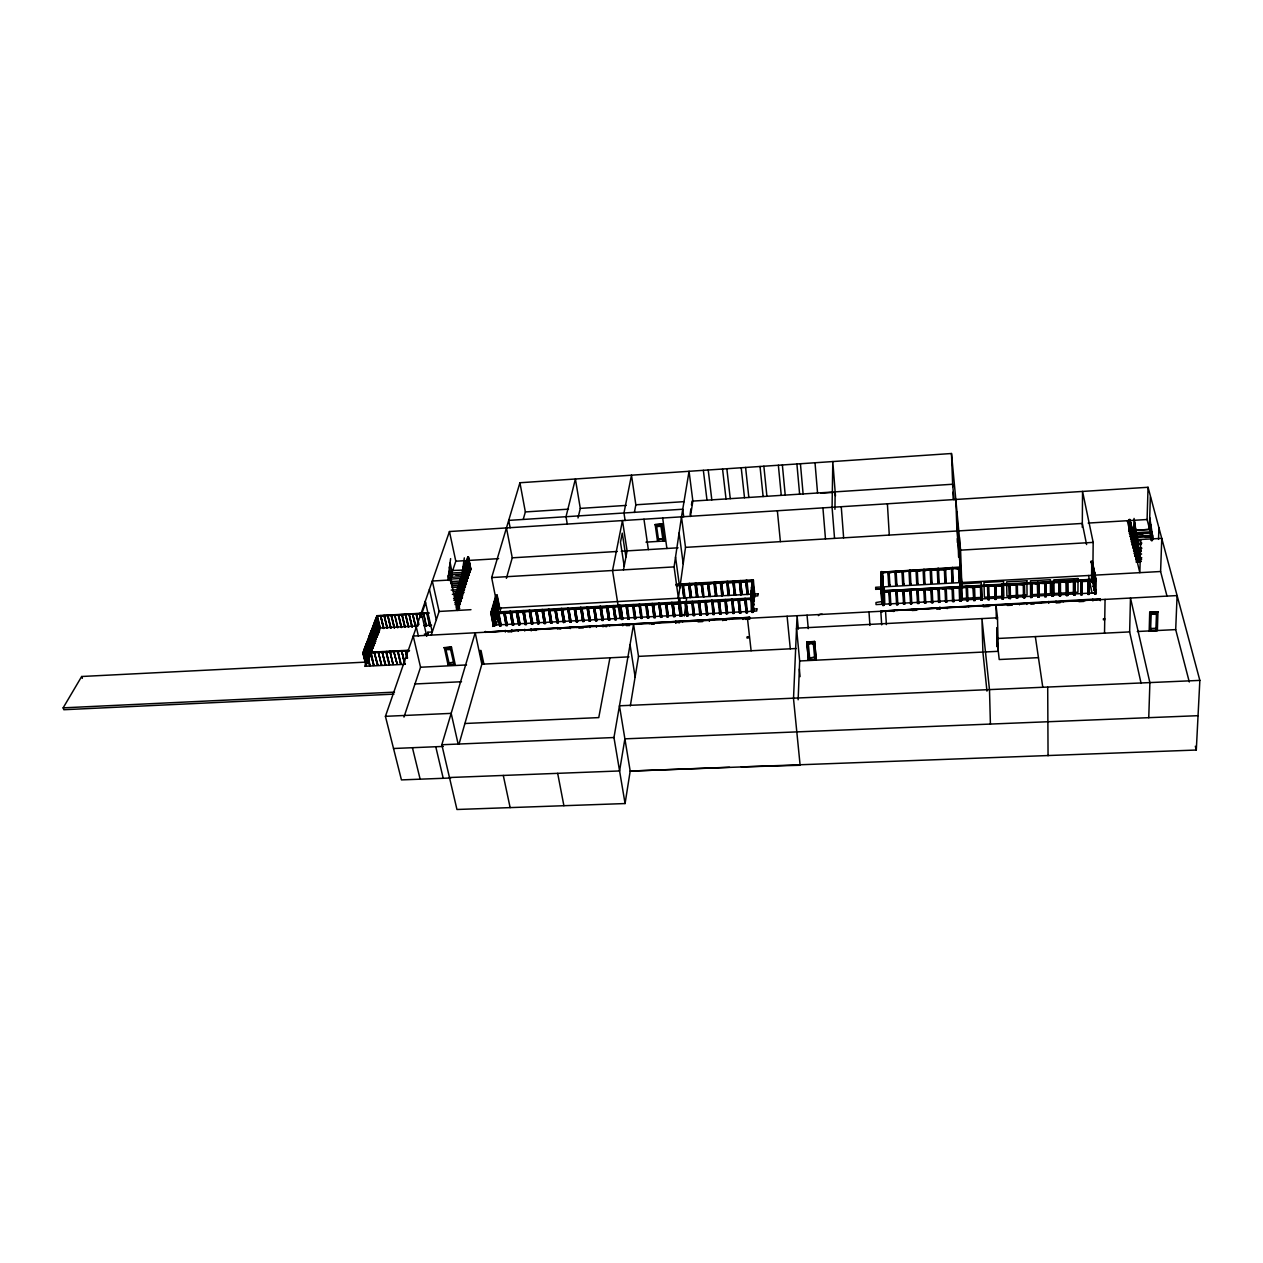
<?xml version="1.0" encoding="UTF-8"?>
<svg xmlns="http://www.w3.org/2000/svg" width="1263" height="1263" viewBox="0 0 1263 1263"><rect width="100%" height="100%" fill="white"/><g stroke="black" fill="none" stroke-linecap="round" stroke-linejoin="round"><path stroke-width="1.5" d="M1063.32 601.788L1063.446 601.425M1066.446 595.599L1066.351 580.712L1066.446 595.599L1067.74 595.52L1067.645 581.69L1072.492 581.422M1066.872 581.738L1060.431 582.085L1066.998 582.417L1066.872 580.68L1067.046 595.252M1067.74 595.52L1067.645 581.69M1074.939 595.141L1074.876 581.296L1074.939 595.141L1073.518 594.526L1073.566 582.085M1073.645 595.205L1073.582 580.317M1074.245 594.873L1074.103 580.285M1078.018 600.999L1078.16 600.635M1082.249 581.58L1088.722 581.233L1088.595 579.48L1088.595 580.538L1082.107 580.901L1082.154 594.747L1080.86 594.826L1080.812 581.69M1080.86 594.826L1080.828 579.906M1081.444 594.478L1081.349 579.875M1082.28 527.35L1082.549 491.418L1093.174 542.395L1092.795 578.533M1082.154 594.747L1082.107 580.901M1085.391 600.62L1085.533 600.241M1088.075 594.431L1088.075 579.512L1088.075 594.431L1089.369 594.368L1089.369 580.506L1095.937 580.096L1095.858 579.086L881.779 590.847L1096 579.764L1095.905 593.973L1094.468 593.357L1095.905 593.973M1088.659 594.099L1088.738 580.159M1094.784 579.78L1096.079 579.717L1092.274 561.088L1090.979 562.209L1092.258 562.146L1092.937 565.429L1091.658 565.508M1092.258 562.146L1092.274 561.088M1093.663 582.859L1092.242 582.259L1092.432 565.271M1092.384 582.922L1092.542 568.745L1093.837 568.682M1092.905 600.92L1092.779 599.151M1093.127 586.616L1094.405 586.537L1093.127 586.616L1093.174 568.903M1093.774 574.002L1093.758 568.334L1092.463 568.397M1093.869 590.31L1093.963 575.723L1095.258 575.66L1095.163 590.247L1093.726 589.632L1095.163 590.247M1094.516 577.665L1094.5 571.981L1093.205 572.06M1094.611 594.036L1094.674 576.244M1095.258 593.657L1095.431 579.938L1091.706 561.64M834.938 509.305L835.159 491.86L952.634 484.25L954.07 499.832M1100.184 598.757L1100.31 600.541L1100.184 598.757L882.3 611.024M1104.525 633.158L1105.062 599.388M1134.442 532.781L1134.032 535.717M1127.275 520.719L1129.754 531.013L1128.901 531.06L1129.059 519.567L1129.911 519.519L1137.584 550.842M1129.28 530.823L1129.532 520.119L1137.126 551.236M1129.564 533.839L1129.722 522.329L1130.653 522.487L1130.432 533.791L1129.564 533.839L1129.911 519.519M1129.943 533.602L1130.211 522.882M1131.111 536.57L1130.243 536.633L1130.401 525.108L1131.269 525.045L1130.922 539.427L1131.79 539.38M1130.622 536.38L1130.89 525.661M1131.301 539.19L1131.395 535.607M1131.238 531.391L1131.364 526.197L1130.496 526.261M1132.469 542.206L1131.49 541.811L1131.774 530.697L1132.643 530.634L1132.28 545.079L1133.148 545.032M1131.601 542.253L1131.948 527.839L1131.08 527.887M1141.105 683.394L1129.643 631.91L1130.48 598.046L1149.898 682.652L1148.746 717.731M816.214 659.823L814.588 641.43L806.773 642.062L808.446 660.202L816.214 659.823L814.588 641.43M1131.98 542.001L1132.248 531.234M1132.753 541.243L1132.943 534.06M1133.227 537.485L1134.111 537.438L1133.842 547.874L1132.974 547.921L1133.321 533.444M1133.243 541.559L1133.385 533.665L1132.453 533.507L1132.28 545.079M1131.616 530.46L1149.662 529.386L1133.527 530.507L1134.048 534.502M1133.353 547.684L1133.621 536.886M1133.779 530.097L1134.063 518.43L1140.694 561.372M1134.537 550.731L1133.653 550.779L1134.016 536.27L1133.148 536.333M1134.269 535.544L1134.711 521.966M1134.048 550.542L1134.316 539.727M1134.569 539.254L1134.853 536.096L1150.877 535.401L1150.814 537.091L1145.415 537.407M1135.232 553.604L1134.348 553.652L1135.2 525.519M1134.742 553.415L1135.027 542.585M1135.926 556.494L1134.948 556.099L1135.232 544.89L1141.136 544.385M1135.058 556.541L1135.421 541.969L1134.537 542.016M1135.405 540.722L1135.863 529.008M1135.437 556.288L1135.721 545.458M1135.69 545.158L1135.832 543.437M1135.99 548L1136.874 547.953C1138.074 566.108 1134.805 561.482 1135.942 547.779L1136.826 547.716M1135.958 544.29L1136.305 532.576L1150.293 531.865L1150.246 533.539M1135.753 559.446L1136.116 544.842M1136.132 559.193L1136.432 548.331M1136.589 545.127L1136.921 536.144M814.824 659.649L813.183 641.746M1137.426 551.11L1137.253 562.067L1136.368 562.114L1136.558 550.431L1141.184 550.163M1136.747 561.877L1137.047 551L1140.947 550.905M1137.095 550.51L1137.268 539.633L1161.771 538.385L1160.602 571.508L1166.933 595.868M1137.568 556.983L1137.789 543.39M1137.884 560.772L1137.931 559.099L1141.563 558.893M1138.121 560.598L1138.531 546.99M1138.737 562.303L1139.147 550.557M1139.4 562.098L1139.715 554.236M1140.773 539.617L1139.842 572.66L1133.732 547.432L1132.974 547.921M813.404 643.783L808.73 643.751M809.836 659.902L808.162 641.999M1152.172 539.033L1147.088 519.519L1148.051 487.281L449.454 531.534L385.42 716.326L401.445 779.903L450.733 777.992M1149.346 529.418L1150.34 496.991M1149.914 532.954L1150.025 521.066M1150.482 536.491L1150.988 524.571M808.446 660.202L806.773 641.825M1151.051 540.059L1151.193 528.076M1151.398 540.643L1151.446 538.969M1151.73 540.627L1152.156 531.691M1157.966 611.766L1157.366 630.758L1149.172 631.168L1149.709 612.192L1158.013 611.987L1149.709 612.192M1152.409 540.627L1152.614 535.228M1158.518 539.38L1158.913 527.745M798.137 699.781L799.668 660.975L796.527 628.2L997.502 617.781L998.275 651.313L984.824 651.976M1189.304 681.988L1175.695 629.606L1177.1 595.568L413.222 636.063L420.547 667.243L403.971 717.1M459.069 743.923L481.866 664.18L475.204 632.779L441.813 744.744L456.953 809.488L625.074 803.552L630.19 771.077L1196.298 750.033L1199.85 680.394L1148.051 487.281M752.274 581.027L752.022 584.264L753.222 584.201L753.364 579.954L752.164 580.017L750.648 598.757L752.164 612.46L753.443 611.718L751.264 591.052L752.48 590.973M752.511 608.008L753.727 607.945M753.964 604.866L752.764 604.945L753.964 604.866L751.864 583.664L753.08 583.601L754.548 597.446L753.348 597.51M753.064 601.22L754.311 600.493L752.606 584.059M754.548 597.446L753.395 596.862M754.737 594.084L753.537 594.147L754.737 594.084L753.301 579.859L676.273 584.216L676.305 585.874L682.304 584.895L683.899 598.015L682.209 585.543M752.164 612.46L753.443 611.718M750.806 599.104L750.964 594.762L752.18 594.699L753.679 608.624M749.717 617.37L485.213 632.084L749.717 617.37L749.827 618.412M751.406 598.899L752.89 580.491M753.301 579.859L751.864 598.694L753.38 612.381M747.459 612.681L746.244 612.744L747.459 612.681L746.086 599.341L752.148 599.009L490.676 613.013M746.086 599.341L752.101 599.672M745.817 581.296L747.175 594.51L745.817 581.296L739.786 582.275L745.754 581.943M746.117 580.254L746.18 581.927L752.164 581.58L752.748 586.963M742.944 617.733L743.007 619.454M745.423 600.051L739.344 600.383L745.423 600.051L745.359 598.362L746.875 612.413M746.907 580.222L748.375 594.447L747.222 593.847M740.813 613.044L739.597 613.108L740.813 613.044L739.408 599.704M739.423 581.659L740.813 594.857L739.423 581.659L733.408 582.638L739.376 582.306M742.06 594.147L740.513 580.585L742.06 594.147L740.86 594.21M739.676 581.264L739.786 582.275M731.419 599.12L732.966 613.455L734.182 613.392L732.682 600.746L738.808 599.736L735.776 599.909M733.045 582.022L734.45 595.205L733.045 582.022L728.577 582.275M732.966 613.455L734.245 612.713L732.682 600.746M451.475 577.049L449.312 567.103M732.145 600.099L726.036 601.109L727.551 613.755L726.336 613.818L724.694 600.162M732.035 599.088L733.598 613.123M734.071 581.596L735.65 595.141L734.513 594.557M729.383 619.138L729.572 619.486M726.336 613.818L727.614 613.076L726.099 600.43L729.13 600.272M727.993 583.238L729.304 595.489L727.756 581.296M723.431 619.801L726.43 620.338M726.983 613.486L725.372 599.451L725.436 601.141L719.389 601.472L720.936 614.102L719.721 614.165L718.047 600.525M726.983 581.343L727.03 583.001L732.982 582.669M720.936 614.102L719.468 600.809L725.499 600.478M723.02 595.189L721.394 581.659L723.02 595.189L721.773 595.915L720.32 582.732L714.305 583.727L720.32 582.732M719.721 614.165L720.999 613.423M720.368 613.834L718.726 599.814L718.789 601.504L712.758 601.835L714.321 614.45L713.121 614.528L711.495 600.209M729.367 594.841L728.104 595.568L726.683 582.385L720.668 583.364L723.699 582.543M714.321 614.45L712.821 601.172L718.852 600.841M716.689 595.552L715.032 582.022L716.689 595.552L715.426 596.262L713.958 583.096L707.943 584.09L713.958 583.096M713.121 614.528L714.4 613.786M712.095 600.178L713.753 614.197M712.221 601.204L706.128 602.198L707.722 614.813L706.522 614.876L704.786 601.251M707.722 614.813L706.128 602.198M706.522 614.876L707.801 614.134M709.19 595.962L707.612 583.459L709.19 595.962L710.295 596.546L708.606 583.032M702.481 620.575L702.623 621.585L698.029 621.838M705.464 600.541L707.169 614.544M707.817 583.08L707.943 584.09M701.139 615.16L699.591 601.898L705.607 601.567L699.497 602.562L701.139 615.16L699.939 615.223L698.171 601.614M699.939 615.223L701.218 614.497M702.875 596.31L701.281 583.822L702.875 596.31L703.98 596.894L702.339 582.748M700.57 614.892L698.849 600.904L698.897 602.593L692.898 602.925L694.555 615.523L693.355 615.586L691.556 601.977M701.565 582.796L701.612 584.437L707.533 584.106M694.555 615.523L692.977 602.262L698.992 601.93M697.76 596.594L695.992 583.096L697.76 596.594L696.481 597.304L694.934 584.169L688.951 585.164L694.934 584.169M695.787 620.922L695.992 621.254M693.355 615.586L694.634 614.844M693.987 615.255L692.25 601.267L692.298 602.956L686.283 603.288L687.988 615.87L686.772 615.934L685.035 601.677M701.186 584.469L695.266 584.801L699.797 583.901M691.461 596.941L689.677 583.459L691.461 596.941L690.182 597.667L688.619 584.532L684.688 584.753M686.772 615.934L685.304 603.619M687.988 615.87L686.283 603.288M682.778 602.814L679.699 603.651L685.777 602.656M684.278 616.028L686.583 598.725M682.399 621.633L682.636 621.964M685.635 601.63L685.683 603.319M680.22 616.281L678.452 602.041L680.22 616.281L681.42 616.218L680.315 615.618M457.916 605.514L459.085 596.61M459.164 595.268L464.31 557.867M682.573 583.869L682.62 585.511L688.524 585.179M683.346 583.822L685.083 597.936L683.978 597.352M678.373 598.204L685.509 547.368L681.483 516.835L689.061 471.288L692.866 501.095L690.419 516.52M690.103 514.625L690.924 508.847M691.461 504.995L691.998 501.143L833.217 491.986M679.052 601.993L679.099 603.682L673.116 604.014L674.852 616.565L673.653 616.628L671.869 602.388L673.653 616.628M676.542 622.296L679.494 622.817M679.099 603.682L673.116 604.014M674.852 616.565L673.211 603.335M447.876 580.001L450.607 558.609M672.374 603.035L674.3 616.297M667.117 616.991L668.411 616.249L666.627 603.698L672.611 603.367L666.532 604.361L668.316 616.928L667.117 616.991L665.285 602.751M680.852 615.949L674.079 566.898L681.483 516.835M665.885 602.719L667.764 616.66M666.043 603.73L659.965 604.724L661.765 617.275L660.581 617.339L658.718 603.114L660.581 617.339M661.765 617.275L659.965 604.724M655.75 623.054L656.002 623.385M653.413 605.088L659.475 604.093L653.508 604.424L655.244 617.623L654.045 617.686L652.166 603.477L654.045 617.686M655.244 617.623L653.508 604.424M664.291 540.832L661.97 524.05L655.118 524.666L661.97 524.05M649.103 623.401L649.356 623.733M652.655 604.109L654.692 617.354M663.091 540.896L660.707 524.319M648.708 617.97L646.956 604.788L652.908 604.456L646.861 605.451L648.708 617.97L647.524 618.033L645.504 604.503M660.675 526.008L659.523 525.582M658.733 541.164L656.334 524.603M647.524 618.033L648.819 617.307M648.172 617.702L646.214 603.809L646.261 605.482L640.42 605.135L642.204 618.317L641.004 618.381L639.078 604.203M630.316 705.954L638.51 656.381L633.568 624.38L613.96 737.529L625.074 803.552M657.518 541.243L655.15 524.477M642.204 618.317L641.004 618.381M661.023 526.308L656.665 526.513M639.678 604.172L639.71 605.845L633.773 606.161L635.699 618.665L634.5 618.728L632.431 605.214M635.699 618.665L633.9 605.498L636.868 605.34M635.842 624.096L636.11 624.427M634.5 618.728L635.81 618.002M629.384 625.469L629.353 623.764L629.384 625.469L626.369 625.627M633.3 605.53L627.253 606.524L633.3 605.53L633.142 604.519L635.147 618.396M629.195 619.012L628.011 619.075L629.195 619.012L627.364 605.861M620.733 606.871L626.78 605.893L620.859 606.208L622.706 619.359L621.522 619.423L619.501 605.277M622.706 619.359L620.859 606.208M622.738 624.111L622.785 625.817M621.522 619.423L622.833 618.696M620.259 606.24L614.228 607.235L616.218 619.707L615.034 619.77L612.997 605.624L615.034 619.77M616.218 619.707L614.228 607.235M609.95 657.802L598.757 717.605L464.91 723.494M620.101 605.245L622.17 619.091M623.48 569.929L627.095 550.889L622.47 520.561L612.539 570.497L620.196 618.681M634.389 512.462L635.842 504.79L631.484 475.188L623.969 512.999L625.122 520.545M607.724 607.598L613.755 606.603L607.85 606.935L609.745 620.054L608.561 620.117L606.508 605.987L608.561 620.117M609.745 620.054L607.85 606.935M609.429 625.501L609.729 625.832M609.224 619.786L607.093 605.956L607.124 607.629L601.235 607.945L603.288 620.401L602.104 620.465L600.02 606.351L602.104 620.465M603.73 626.148L606.587 626.669M603.288 620.401L601.362 607.282L607.266 606.966M602.751 620.133L600.604 606.319L600.635 607.977L594.747 608.308L596.831 620.749L595.647 620.812L593.531 606.698M596.831 620.749L594.747 608.308M596.404 625.517L596.436 627.206M595.647 620.812L593.847 608.624M589.205 621.159L587.058 607.061L589.205 621.159L590.374 621.096L588.274 608.655L594.289 607.677L596.31 620.48M590.374 621.096L588.274 608.655M594.131 606.666L594.163 608.34M581.801 609.019L587.816 608.024L581.943 608.356L583.948 621.443L582.764 621.507L580.585 607.408L582.764 621.507M583.948 621.443L581.943 608.356M583.159 626.89L583.474 627.222M583.411 621.175L581.185 607.377L581.217 609.05L575.344 609.366L577.507 621.791L576.338 621.854L574.144 607.771M576.338 621.854L574.476 609.682M577.507 621.791L575.486 608.703L581.359 608.387M576.607 627.237L576.923 627.569M574.902 608.734L568.887 609.713L571.081 622.122L569.913 622.185L567.687 608.119M569.913 622.185L568.034 610.045M571.081 622.122L568.887 609.713M570.213 626.906L570.245 628.595M574.728 607.74L576.986 621.522M563.503 622.533L561.246 608.482L563.503 622.533L564.829 621.806L562.603 609.413L568.461 609.082L562.445 610.076L564.672 622.47M563.535 627.932L563.866 628.264M568.287 608.087L570.56 621.87M564.151 622.201L561.846 608.45L561.861 610.108L556.02 610.424L558.262 622.817L557.094 622.88L554.82 608.829L557.094 622.88M557.93 628.579L560.74 629.1M558.262 622.817L556.178 609.761L562.019 609.445M551.868 623.164L549.752 610.108L551.868 623.164L550.7 623.227L548.395 609.176M557.757 622.548L555.404 608.798L555.436 610.455L549.594 610.771M578.012 517.956L580.301 508.389L575.391 478.993L566.013 516.709L567.292 524.208M550.7 623.227L548.742 611.087M545.474 623.496L543.327 610.471L545.474 623.496L544.306 623.559L541.985 609.54L544.306 623.559M548.979 609.145L551.347 622.896M549.168 610.155L543.169 611.134M537.501 629.321L537.864 629.637M537.927 623.906L535.575 609.887L537.927 623.906L539.254 623.18L536.933 610.818L542.758 610.503L542.569 609.508L544.969 623.243M542.758 610.503L536.759 611.481L539.096 623.843M529.165 610.234L531.549 624.254L532.891 623.527L530.523 611.166L536.349 610.85L536.159 609.855L538.591 623.575M536.349 610.85L530.365 611.829L532.718 624.19M531.944 629.953L536.207 630.395M531.549 624.254L529.529 612.145M526.355 624.522L524.145 611.529L526.355 624.522L525.187 624.585L523.15 612.492M524.713 629.321L524.729 631.011M523.971 612.176L529.955 611.197M518.825 624.932L516.22 611.608L518.825 624.932L520.167 624.206L517.751 611.876L521.619 611.655M522.787 610.597L525.187 624.585M523.371 610.566L523.387 612.208L517.577 612.539L519.993 624.869M511.799 631.689L511.783 630.016L511.799 631.689L507.868 631.895M512.478 625.264L510.031 611.292L512.478 625.264L513.82 624.538L511.389 612.223L517.183 611.908L516.977 610.913L519.488 624.601M517.183 611.908L511.199 612.887L513.646 625.201M513.141 624.948L510.615 611.26L510.631 612.918L504.837 613.234L507.3 625.548L506.131 625.611L503.653 611.639M507.3 625.548L505.011 612.571L510.805 612.255M506.131 625.611L504.032 613.55M504.237 611.608L504.253 613.265L498.475 613.581L500.969 625.88L499.801 625.943L495.064 602.009L493.912 602.072L495.064 607.74M500.969 625.88L498.475 613.581M499.801 625.943L494.97 600.225L496.106 600.162L498.585 612.381L497.433 612.444L494.954 598.599L496.091 598.536M496.201 624.996L501.001 608.024M495.475 599.388L498.08 612.95L492.317 613.265L494.828 625.564L493.486 626.29L490.944 612.334L752.038 597.983M495.68 622.28L494.338 623.006L495.68 622.28L492.965 609.019L491.812 609.082M496.706 618.744L495.38 619.47L496.706 618.744L494.022 605.498L492.87 605.561M497.748 615.223L496.596 615.286M493.486 626.29L490.754 612.997L495.98 595.141L497.133 595.078L499.785 608.261L498.648 608.324M492.254 631.721L492.649 632.037M497.875 611.955L500.464 625.627M498.08 612.95L490.865 614.007L491.828 610.724L492.98 610.661L495.491 622.943M498.585 612.381L491.654 577.57L519.93 482.75L951.481 453.512L960.59 550.147L962.295 598.425L981.635 597.383L981.225 582.717L961.775 583.79M492.649 626.448L495.696 615.744M496.785 611.971L497.859 608.198L752.495 594.099M506.384 578.343L512.257 557.82L506.463 527.918M523.277 519.219L525.361 511.941L519.93 482.75M494.133 606.887L492.775 605.956L494.133 606.887L495.08 603.651L493.928 603.714L496.406 615.949M495.175 603.382L493.833 602.467L495.175 603.382L496.106 600.162M495.064 599.972L495.996 596.768L497.148 596.704L496.217 599.909L495.064 599.972L494.875 598.994L496.012 598.915M491.291 613.486L494.97 600.225M497.133 595.078L491.828 612.95L494.638 626.227M492.033 613.944L492.98 610.661M493.091 610.408L491.733 609.476L493.091 610.408L494.022 607.14L492.87 607.203L495.38 619.47M455.248 664.685L448.081 665.033L455.248 664.685L451.475 647.145L444.197 647.745L451.475 647.145M453.48 662.586L448.886 662.822L453.528 662.444M454.033 664.512L450.117 647.43M449.439 664.748L445.492 647.666M459.211 604.756L457.159 591.51M458.059 588.716L460.158 601.756L457.506 588.574L460.884 601.393M461.721 598.757L458.406 585.795M459.969 582.811L462.147 595.505M461.027 580.412L463.6 592.836L460.316 579.922M464.531 589.9L461.863 576.97M464.847 587.011L462.258 573.923M466.379 584.074L463.189 571.034L466.379 584.074L463.789 571.855M467.294 581.185L464.121 568.161L466.805 580.901M465.589 565.429L467.957 578.17M469.126 575.439L465.968 562.445L468.636 575.139M470.025 572.581L467.421 559.762M454.664 598.252L468.384 557.599L470.925 569.739L452.722 570.497M446.044 649.624L450.591 649.608L449.849 648.945M467.389 572.123L466.584 574.649L455.959 575.281M450.891 583.317L465.131 582.48L464.31 585.053L451.822 585.779M462.447 579.133L466 578.928L466.3 573.923M467.799 556.794L454.554 597.715L468.384 556.762L470.436 569.455L457.364 610.439L449.012 571.429M454.917 597.983L468.084 557.236L470.673 569.613M431.172 635.305L439.098 611.45L432.309 581.027L450.749 579.954M449.675 579.622L455.801 561.214L449.454 531.534M458.311 583.632L451.191 584.043L451.507 579.022L465.715 578.201M430.162 625.706L427.257 612.918L376.911 615.697L362.781 653.271L409.307 650.871M426.752 635.542L427.857 632.242L432.262 632.005L425.268 601.314M426.057 626.18L423.673 613.755M426.72 613.202L429.625 625.99M427.257 612.918L430.083 625.959M427.336 613.297L377.353 616.312M404.507 663.864L401.713 650.603L404.602 663.596M421.668 614.134L425.599 602.751M415.385 626.748L412.496 613.739L415.669 626.574M400.718 663.785L397.798 651.471M405.391 651.077L407.349 658.086M405.612 651.061L407.539 658.086M393.803 651.282L397.198 664.227L393.898 651.676M401.713 651.266L404.618 661.717M411.833 626.937L408.928 613.929L412.117 626.764M416.443 613.771L418.558 622.991M412.859 613.96L415.827 626.732M408.281 627.143L405.36 614.134L408.565 626.969M392.856 664.449L389.999 651.219L393.314 664.433M409.291 614.165L412.275 626.922M404.728 627.332L401.697 614.576M405.723 614.355L408.723 627.111M401.176 627.522L398.145 614.781M389.525 664.354L386.336 651.392M393.677 651.676L397.198 664.227M385.641 664.543L382.2 652.276M397.64 627.711L394.577 614.97M402.25 614.939L405.17 627.301M398.682 615.128L401.618 627.49M394.088 627.9L391.025 615.176M381.221 665.033L378.316 651.819L381.473 664.922M386.099 652.071L389.43 664.622M377.905 664.938L374.416 652.671M390.993 628.074L387.915 615.334M391.483 615.144L394.53 627.885M387.015 628.279L384.015 615.302L387.299 628.106M368.449 639.678L373.927 665.396L367.044 641.572L370.422 654.487M378.316 652.466L381.679 665.017M370.059 665.601L365.733 646.167M383.92 628.453L380.826 615.728M374.195 652.687L377.795 665.206M384.441 615.918L387.457 628.264M366.017 665.79L362.781 652.624L408.391 650.256M366.854 663.549L364.028 650.619M367.707 661.307L364.502 648.219L369.617 665.617M369.917 656.555L366.207 643.783L369.585 656.697M370.201 654.629L366.965 641.778L370.659 654.613M371.038 652.418L368.243 639.552M372.411 649.924L368.638 637.389M373.232 647.73L369.554 635.005L372.901 647.872M374.053 645.551L370.375 632.826L373.722 645.693M374.322 643.656L371.133 630.869L374.858 643.372M375.679 641.194L372.127 628.879M375.948 639.315L373.217 626.527M376.753 637.168L373.674 624.206L377.195 637.136M377.558 635.005L374.48 622.075L378 634.989M378.363 632.874L375.3 619.944L378.9 632.589M379.168 630.726L376.295 618.065M379.942 628.658L376.816 615.949L429.404 613.044M369.08 658.781L365.449 646.372M363.381 652.971L377.448 616.06M393.961 694.129L63.845 709.727L63.15 707.848L81.669 676.494L365.938 662.096M462.747 593.468L460.758 583.79M465.1 576.212L463.221 566.408M452.091 572.786L450.196 562.856M1153.072 538.827L1149.709 517.483M1151.509 614.165L1156.45 614.355M1137.032 560.772L1135.926 558.704M809.109 643.735L809.93 643.151M462.432 597.983L460.048 588.005M447.007 648.914L447.37 648.772A2.984 2.384 17.1 0 1 448.996 648.693M1135.342 539.664L1134.616 537.58L1150.846 536.633M1152.44 613.929L1151.572 614.402L1152.898 613.786A3.331 2.621 -11 0 1 1154.777 613.676M462.905 574.586L461.705 574.949L464.831 587.516M1152.393 613.707L1152.851 613.55A3.331 2.621 -11 0 1 1154.729 613.518L1156.403 614.197M1137.047 561.072L1140.773 560.867M448.081 575.675L449.233 580.648M875.717 589.332L881.495 588.826L875.717 589.332L875.669 587.279L881.448 586.963L881.621 592.015M459.637 592.363L460.979 598.962M525.361 511.941L568.524 509.147M580.301 508.389L626.259 505.405M635.842 504.79L684.246 501.648M820.697 493.217L833.391 492.396M645.961 542.143L665.317 540.959M455.801 561.214L498.632 558.641M512.257 557.82L617.354 551.473M621.254 551.236L678.073 547.81M685.509 547.368L1082.312 523.435L1086.59 544.542M1088.169 523.071L1147.088 519.519M1129.769 523.261L1130.622 523.214M1129.817 523.482L1130.685 523.419M1130.464 525.313L1131.332 525.266M1130.448 526.039L1131.301 525.992M1131.143 528.108L1132.011 528.06M1131.127 528.818L1131.995 528.771M1131.174 529.039L1132.043 528.992M1129.659 530.586L1128.901 531.06M1131.822 530.902L1132.69 530.855M1131.806 531.628L1132.674 531.581M1131.853 531.849L1132.722 531.786M463.189 571.886L463.726 571.176L466.126 583.932M462.511 572.392L451.87 573.023L452.407 575.486M1135.863 533.933L1150.277 533.081L1150.877 535.401M462.195 574.097L465.447 586.979M1132.485 534.438L1133.369 534.391M462.747 574.128L452.107 574.76L451.27 577.302L465.479 576.465M1132.548 534.659L1133.416 534.612M1135.847 534.391L1143.047 533.965M1131.001 536.144L1130.243 536.633M1133.195 536.554L1134.079 536.491M1133.179 537.264L1134.063 537.217M1134.6 538.038L1138.2 537.833M1131.68 538.938L1130.922 539.427M1133.842 539.175L1134.711 539.112M1133.89 539.396L1134.774 539.333M491.654 577.57L674.079 566.898M960.59 550.147L1093.174 542.395M1133.874 540.106L1134.758 540.059M1133.921 540.327L1134.805 540.28M1136.968 541.038L1140.584 540.817M1131.49 541.811L1132.358 541.764M450.654 581.58L459.558 581.059M1134.584 542.253L1135.469 542.19M1134.569 542.964L1135.453 542.916M1134.616 543.185L1135.5 543.137M1135.737 543.485L1141.894 543.122M1135.295 545.111L1136.163 545.063M1135.263 545.837L1136.147 545.79M1135.326 546.058L1136.211 546.011M452.059 587.516L464.547 586.79L463.726 589.379L451.223 590.089M1138.074 548.174L1141.705 547.968M1135.974 548.726L1136.858 548.679M1138.058 548.631L1141.673 548.426M1136.021 548.947L1136.905 548.9M1134.427 550.289L1133.653 550.779M457.506 589.442L460.774 601.725M1141.294 550.621L1136.668 550.889L1129.059 519.567M1141.057 551.363L1136.684 551.631L1129.138 520.719L1130.006 520.672L1137.568 551.568M1136.811 551.884L1140.442 551.663M453.243 591.731L462.163 591.21M1135.121 553.162L1134.348 553.652M457.159 592.379L459.416 606.082M1137.395 554.252L1141.61 554.015M452.391 594.32L463.126 593.705M1134.948 556.099L1135.816 556.052M456.243 595.205L458.453 608.845M959.833 567.719L881.716 572.155L959.769 567.055L960.322 581.627L959.027 581.027L960.322 581.627M454.427 595.962L461.579 595.552M881.274 579.843L881.148 571.776L882.379 571.697L882.521 579.78L881.148 579.717M454.712 596.689L458.295 596.483M894.914 571.776L888.805 572.786L894.914 571.776L895.688 585.211L896.904 584.485L895.688 585.211M901.956 571.381L895.83 572.376L901.956 571.381L902.698 584.816L903.898 584.09L902.698 584.816M916.038 570.576L909.913 571.586L916.038 570.576L916.733 584.043L917.98 583.964L917.27 570.134M923.111 570.181L916.97 571.176L923.111 570.181L923.774 583.648L925.005 583.585L924.342 569.724M931.368 568.666L932.047 583.19L930.815 583.253L930.184 569.771L924.027 570.781L927.089 569.945M932.615 569.645L937.304 570.023L931.068 569.724M938.141 569.329L944.392 569.629L938.204 569.976L938.109 568.287L938.204 569.976M949.902 568.65L945.292 569.581L951.449 568.571L952.002 582.085L953.249 582.022L952.649 567.466M955.444 568.334L958.617 568.824L952.334 568.524M1141.736 557.646L1137.947 557.867L1137.363 555.483M676.179 584.864L753.253 580.506M881.779 573.181L887.889 572.171L888.694 585.59L889.91 584.864L888.694 585.59M902.808 570.955L902.856 571.981L908.997 570.971L909.707 584.437L910.907 583.711L909.707 584.437M1135.642 558.988L1136.526 558.941M881.242 573.449L882.474 573.386L883.279 586.143L881.195 586.174L881.069 578.012L882.3 577.949L883.942 605.372L882.695 605.435L881.069 578.012M1137.9 559.541L1141.547 559.335M453.575 598.567L460.742 598.157M881.258 575.691L882.49 575.612M1137.142 561.625L1136.368 562.114M453.812 600.304L460.979 599.909M1137.237 561.861L1140.963 561.64M751.848 583.901L753.064 583.838M881.195 576.575L882.427 576.512M1093.016 564.687L1091.721 564.766L1091.642 579.275L1091.8 565.114L1093.079 565.05M881.321 576.717L882.553 576.638M1091.721 565.824L1093 565.745L1093.679 569.06L1092.384 569.139M881.211 578.817L882.458 578.754M454.759 602.83L458.343 602.625M751.548 587.579L752.764 587.516M454.996 604.582L458.58 604.377M459.937 604.377L456.543 591.542M1092.448 569.455L1093.742 569.392L1094.421 572.723L1093.127 572.786M881.164 581.975L882.411 581.896L882.474 582.938L881.227 583.001L882.348 582.796M455.943 607.108L459.543 606.919M751.248 591.289L752.464 591.21M1093.284 572.407L1094.579 572.328M1093.19 573.118L1094.5 573.039L1095.179 576.402L1093.884 576.465M456.18 608.861L459.779 608.655M881.116 585.132L882.363 585.069M882.3 585.969L881.053 586.032L881.906 604.282L876.033 604.598L875.985 602.514L883.074 601.33M939.104 582.796L937.825 582.211L939.104 582.796L938.504 568.918M946.176 582.401L944.882 581.817L946.176 582.401L945.608 568.524M439.098 611.45L470.973 609.682M1091.39 575.344L884.274 586.806L884.763 604.14L1096.347 592.773L1095.637 589.268M1094.768 575.154L1160.602 571.508M880.927 587.516L882.174 587.437M752.164 594.936L750.948 595.015L752.874 612.081M1094.026 576.086L1095.337 576.007M881.085 588.321L882.332 588.258M1093.947 576.796L1095.242 576.717L1095.984 580.822L1089.495 581.185M751.075 595.789L752.306 595.726L751.122 611.308L493.012 625.169M882.395 589.284L881.021 589.221L881.842 602.072M883.232 589.284L882 589.347L883.232 589.284L882.348 574.823L881.116 574.886L882.427 598.504M497.622 611.797L498.759 611.734M881.037 591.526L882.284 591.447M551.694 610.013L555.594 609.792M596.846 607.535L600.778 607.314M643.404 604.977L646.372 604.819M689.377 602.451L692.377 602.293M897.062 591.052L903.345 591.384L897.062 591.052L897.851 604.63L896.604 604.693L895.751 590.089M910.323 590.326L904.087 591.352L910.323 590.326L911.16 603.603M919.653 589.821L924.405 590.231L918.09 589.9L918.785 603.509L917.491 602.893L918.785 603.509M925.116 589.521L931.447 589.853L925.116 589.521L925.779 603.13L924.484 602.514L925.779 603.13M932.789 602.751L931.478 602.135L932.789 602.751L932.141 589.126L935.299 588.953M942.34 588.574L945.545 589.079L939.198 588.747L939.798 602.372L938.488 601.772L939.798 602.372M946.24 588.353L952.618 588.684L946.24 588.353L946.824 602.009L945.513 601.393L946.824 602.009M953.312 587.974L959.691 588.305L953.312 587.974L953.865 601.63L952.539 601.014L953.865 601.63M967.458 587.184L973.868 587.516L967.458 587.184L967.963 600.872L966.637 600.257L967.963 600.872M974.562 586.806L980.972 587.137L974.562 586.806L975.036 600.493L973.757 600.557L973.252 585.827L973.757 600.557M988.771 586.016L995.212 586.348L988.771 586.016L989.182 599.736L987.84 599.12L989.182 599.736M995.891 585.637L1002.348 585.969L995.891 585.637L996.286 599.357L995.007 599.42L996.191 598.678M1011.758 584.769L1016.652 585.179L1010.163 584.848L1010.495 598.599L1009.121 597.983L1010.495 598.599M1017.315 584.453L1023.804 584.785L1017.315 584.453L1017.615 598.204L1016.241 597.604L1017.615 598.204M1024.751 597.825L1023.362 597.21L1024.751 597.825L1024.482 584.059L1027.672 583.885M1034.855 583.49L1038.17 583.995L1031.65 583.664L1031.887 597.446L1030.608 597.51L1031.792 596.768M1038.833 583.269L1045.243 582.922L1045.243 581.864L1045.354 583.601L1038.833 583.269L1039.039 597.067L1037.76 597.131L1037.523 582.29L1037.76 597.131M1044.911 596.752L1044.722 581.896L1044.911 596.752L1046.206 596.673L1046.017 582.875L1050.848 582.622M881.969 592.505L889.326 591.479L881.1 592.568L880.974 584.327L882.221 584.264L882.348 592.489M938.393 587.737L938.488 589.458L932.141 589.126M960.448 588.258L966.716 587.232M1009.39 583.838L1009.484 585.574L1003.027 585.243L1003.375 598.978L1002.112 599.041L1001.717 584.264L1002.112 599.041M1046.017 582.875L1052.442 582.527M1051.921 583.269L1051.968 595.678L1053.374 596.294L1053.216 582.48L1059.768 582.811L1059.657 581.075L1059.846 595.647M1067.772 582.369L1074.103 581.343M1075.002 581.975L1081.333 580.948M753.111 600.557L754.311 600.493M1092.242 582.259L1093.537 582.18M883.169 595.615L881.921 595.678L883.169 595.615L881.7 571.492M417.99 625.927L379.089 628.027L364.691 666.311L405.376 664.275M423.831 625.611L431.599 625.185M1030.64 594.747L1050.453 593.689L1050.406 579.717L1030.482 580.806L1030.608 597.51M493.675 625.627L494.828 625.564M499.99 625.28L501.143 625.217M506.321 624.948L507.473 624.885M512.652 624.601L513.82 624.538M518.998 624.269L520.167 624.206M525.361 623.922L526.529 623.859M531.723 623.575L532.891 623.527M538.085 623.243L539.254 623.18M544.464 622.896L545.632 622.833M550.857 622.548L552.026 622.501M557.251 622.217L558.42 622.154M563.645 621.87L564.829 621.806M570.055 621.522L571.239 621.459M576.481 621.175L577.649 621.112M582.906 620.843L584.09 620.78M589.347 620.496L590.516 620.433M595.789 620.149L596.973 620.086M602.246 619.801L603.414 619.738M608.703 619.454L609.887 619.391M615.16 619.107L616.344 619.044M654.155 617.023L655.339 616.96M660.675 616.66L661.875 616.597M673.763 615.965L674.947 615.902M686.867 615.255L688.067 615.192M973.694 599.878L975.036 600.493M1002.017 598.362L1003.375 598.978M1037.649 596.452L1038.928 596.373M1044.801 596.057L1046.096 595.994M1051.968 595.678L1053.247 595.615M1059.136 595.299L1060.541 595.915L1059.136 595.299L1059.136 581.106L1059.262 595.978M1066.319 594.905L1067.614 594.841M1073.518 594.526L1074.813 594.463M1080.718 594.131L1082.012 594.068M889.641 605.072L890.857 604.314L889.641 605.072L888.773 591.147M903.566 604.314L904.782 603.572L903.566 604.314L902.777 590.374M910.544 603.951L911.76 603.193L910.544 603.951L909.786 589.995M960.906 601.251L959.58 600.635L960.906 601.251L960.385 587.579M982.109 600.114L980.767 599.499L982.109 600.114L981.667 586.411L988.013 586.064M370.943 633.126L373.501 645.835M424.352 634.105L428.236 633.884L427.857 632.242M748.517 617.528L749.764 617.465M1100.326 599.467L881.274 611.071L881.337 612.129M578.849 628.137L583.332 627.9M651.345 624.301L654.376 624.143M745.154 619.344L749.827 619.186M893.92 611.466L890.731 610.929M912.123 610.503L916.906 610.234M936.783 609.192L939.988 609.019L939.893 607.266L939.988 609.019M984.003 606.698L988.85 606.429M1007.385 605.451L1012.247 605.198L1012.231 604.14M1030.876 604.203L1034.129 604.03L1034.113 602.972M1056.894 602.83L1060.162 602.656M1078.949 601.662L1083.891 601.409M366.775 644.083L369.364 656.855M362.67 652.892L409.528 650.571M1104.762 618.649L1103.404 618.728L1103.388 619.801L1104.746 619.738M806.773 642.062L814.588 641.667M1150.64 628.532L1155.977 628.5L1150.704 628.769M420.547 667.243L466.536 664.938M481.866 664.18L628.99 656.855M638.51 656.381L796.227 648.519M996.791 638.525L1129.643 631.91M1137.316 631.516L1175.695 629.606M997.644 645.993L997.296 646.798L997.217 627.506L997.312 628.295M808.462 659.965L816.214 659.586M799.668 660.975L982.898 652.071L986.956 691.129M414.99 683.978L461.516 681.736M1038.439 657.644L999.222 659.523L997.107 640.846M462.005 574.965L463.363 581.596M63.15 707.848L394.514 692.124M385.42 716.326L451.175 713.374L458.106 743.875M1199.85 680.394L619.454 705.796L630.19 771.077L729.54 767.257M441.813 744.744L613.96 737.529M393.535 748.501L443.36 746.417M1198.05 715.679L624.885 738.839L619.58 770.951L449.47 777.519M741.302 766.909L800.126 765.267L793.511 698.676L797.064 615.713L798.342 629.148M463.679 562.146L465.826 572.028M461.248 579.322L463.474 589.205M1138.926 561.23L1137.931 559.099M812.141 643.246L812.993 643.53M447.291 648.993A2.984 2.384 17.1 0 1 448.933 648.914L449.802 649.087M448.933 648.914L449.77 649.166M1154.745 613.597L1155.661 613.96M659.87 525.866L659.491 525.771A2.763 2.352 9 0 0 657.944 525.866M1134.506 532.56L1133.527 530.507M81.669 676.494L82.332 678.342M367.312 663.533L363.665 650.445L367.075 663.407M363.176 652.86L366.459 665.775M366.238 665.648L363.002 652.939L377.353 615.681L380.384 628.642M1195.335 746.244L1196.298 750.033M366.57 643.956L369.822 656.823M368.985 659.049L365.354 645.993L368.749 658.923M366.554 652.687L369.87 665.506M373.122 647.998L369.475 635.21L372.68 648.03M374.306 652.418L377.353 665.222M369.08 637.373L372.301 650.192M368.717 637.184L371.859 650.224M373.927 665.396L370.533 652.213L373.469 665.427M376.39 639.299L372.853 626.353L376.169 639.173M375.585 641.462L372.474 628.485L375.143 641.478M372.032 628.5L375.348 641.336M374.764 643.641L371.196 630.663L374.527 643.514M370.754 633L373.943 645.819M1156.545 612.066L1155.85 630.6M375.664 620.117L378.805 632.842M385.547 664.812L382.2 651.613L385.089 664.843M374.669 622.327L377.779 634.863M382.105 651.882L385.341 664.733M373.848 624.459L376.974 637.026M383.573 628.216L380.463 615.507L383.478 628.469M412.433 747.712L420.137 779.176M376.911 615.697L380.242 628.485M385.973 651.819L388.972 664.638M376.469 617.986L379.61 630.711M1151.24 612.35L1150.577 630.869M389.904 651.487L393.109 664.338M380.7 615.776L383.763 628.295M1130.117 532.481L1132.422 542.016M398.034 650.792L401.081 664.038M397.577 651.487L400.624 664.054M390.835 627.916L387.567 615.113L390.551 628.09M394.909 615.002L397.924 627.537M401.618 650.871L404.76 663.754M391.356 615.192L394.372 627.727M398.477 614.797L401.46 627.348M405.486 650.808L407.112 658.276M435.767 746.733L443.218 778.292M402.044 614.607L405.013 627.158M416.316 627.143L418.448 636.268M418.811 624.585L416.064 613.534L418.511 624.743M423.594 613.376L426.515 626.148M421.337 612.681L426.736 636.189M420.011 613.565L420.911 617.496M420.721 617.212L419.648 613.344L420.39 617.244M444.276 647.509L448.081 665.033M429.436 589.316L436.303 619.849M456.859 591.984L459.827 604.724M458.864 607.724L455.58 594.526L458.374 607.424M455.88 594.984L458.611 607.582M460.679 580.175L463.347 592.694M460.364 579.733L463.095 592.536M460.032 582.638L462.653 595.789M459.732 583.111L462.4 595.647M458.769 586.048L461.469 598.615M457.822 589.016L460.521 601.583M482.671 664.054L479.814 650.556L481.014 650.492L483.871 663.991M463.6 575.644L464.658 580.585M465.131 582.48L465.652 584.943M462.558 574.349L465.21 586.837M461.311 576.828L464.279 589.758M503.29 775.45L510.141 807.61M460.979 580.554L463.6 592.836M466.268 562.888L468.873 575.297M465.637 566.108L468.21 578.296M466.063 572.186L466.805 576.386M464.421 568.587L467.042 581.043M485.576 632.447L485.355 631.453L486.744 632.384M468.384 556.762L470.925 569.739M466.884 559.62L469.773 572.455M491.528 613.171L494.149 625.959M1090.995 561.151L1094.626 580.175M497.006 615.586L494.433 602.861L496.501 595.931L499.059 608.624M494.022 607.14L496.517 619.407M493.391 606.366L495.98 619.107M492.333 609.887L494.938 622.643M491.828 610.724L494.338 623.006M505.342 632.037L505.326 630.348L505.532 631.358M497.148 596.704L499.595 608.908M495.996 596.768L498.459 608.971M498.996 613.818L501.269 625.059M495.08 603.651L497.559 615.886M504.237 612.476L506.795 625.28M1088.548 575.502L1092.037 593.01M518.43 630.663L518.24 629.669L518.256 631.358M523.371 611.418L525.85 624.254M532.212 623.922L529.765 610.203L529.781 611.86M557.678 773.351L563.898 805.715M510.141 527.823L508.705 520.388L682.746 509.226L683.709 516.835M590.026 626.874L589.853 625.864L589.884 627.553M589.853 620.828L587.658 607.029L587.674 608.687M1052.442 581.469L1052.679 596.025M1051.921 581.501L1052.079 596.357M603.146 626.18L602.988 625.169L603.019 626.858M1048.637 601.488L1048.764 603.256M615.697 619.438L613.597 605.593L613.629 607.266M630.048 644.667L635.115 676.936M1041.438 602.577L1041.328 602.956M628.658 618.744L626.622 604.882L626.653 606.556M628.121 618.412L626.022 604.914L628.011 619.075M625.927 557.015L622.264 533.144L620.48 542.222L624.19 566.203M1030.876 582.653L1031.208 597.178M1030.876 583.711L1024.482 584.059M639.694 605.04L641.651 618.049M639.362 606.129L641.115 617.718M1035.344 636.599L1042.733 686.867M643.956 519.204L648.361 549.61M1026.708 602.656L1026.819 604.424M1023.788 583.727L1024.072 597.557M1023.267 583.759L1023.472 597.904M661.228 617.007L659.333 603.082L659.365 604.756M1019.509 603.746L1019.525 604.803M1016.636 584.122L1016.652 585.179M662.68 518.019L666.896 548.489M1016.115 584.153L1016.336 598.283M679.857 598.883L682.209 616.076M679.794 602.972L681.42 616.218M685.667 602.514L687.419 615.602M682.778 584.643L684.53 597.62M675.547 557.046L679.778 588.211M679.099 532.986L683.204 563.772M1008.869 583.869L1009.216 598.662M690.829 597.273L688.903 583.506L690.277 597.004M697.129 596.925L695.218 583.143L695.266 584.801M701.77 583.569L703.428 596.562M709.396 620.543L709.269 619.517L709.332 621.238M708.117 583.206L709.743 596.215M716.058 595.868L714.258 582.069L714.305 583.727M722.389 595.52L720.605 581.706L720.668 583.364M703.349 470.325L706.996 500.164M995.197 585.306L995.212 586.348M994.676 585.337L995.007 599.42M708.211 469.994L711.827 499.864M997.502 617.781L996.002 605.166L996.333 618.902M727.188 582.132L728.735 595.173M722.547 469.015L726.02 498.932M735.082 594.81L733.345 580.98L733.408 582.638M987.982 585.022L988.519 599.467M990.445 605.293L990.381 605.656M739.944 581.406L741.428 594.463M726.841 468.731L730.267 498.664M740.229 612.776L738.681 598.725L738.744 600.414M739.66 612.429L738.081 598.757L739.597 613.108M987.461 585.037L987.919 599.799M747.459 618.349L751.122 650.761M746.291 612.081L744.744 598.394L746.244 612.744M751.722 600.778L752.322 606.208M746.338 581.043L747.791 594.115M741.223 467.752L744.507 497.733M754.264 601.156L752.78 587.279L751.564 587.342L753.458 604.567M980.941 586.079L980.972 587.137M980.42 586.111L980.83 600.178M745.596 467.452L748.833 497.464M760.026 466.473L763.12 496.533M763.862 466.221L766.909 496.28M777.361 510.757L780.392 541.638M787.102 616.249L790.306 648.819M968.737 606.445L968.705 606.793M966.669 586.19L967.3 600.604M966.163 586.221L966.7 600.935M799.353 669.09L800.079 676.636M778.355 465.242L781.26 495.364M782.365 464.973L785.223 495.096M961.727 582.527L956.959 530.997L955.807 499.453M960.764 591.258L959.912 581.848L960.006 587.548M961.111 595.015L961.617 600.651L960.922 580.996M959.596 586.569L959.691 588.305M961.522 606.824L961.49 607.187M807.041 615.192L808.273 628.627M959.138 587.279L959.643 601.314M800.426 463.742L803.11 493.944M796.906 463.979L799.621 494.165M952.302 567.482L952.397 569.171M953.249 582.022L952.002 582.085M997.139 628.09L997.296 643.704M952.57 587.642L953.218 601.362M952.049 587.674L952.602 601.693M815.014 462.747L817.556 493.012M822.923 507.868L825.481 538.922M945.245 568.539L945.292 569.581M945.498 588.037L946.176 601.725M947.124 607.582L947.171 608.64M834.543 538.37L832.08 507.284L832.806 461.548L835.475 495.901M944.992 588.053L945.561 602.072M841.253 506.716L843.637 537.833M937.872 587.769L938.551 602.451M868.991 611.908L869.923 625.438M931.02 568.697L931.115 570.387M932.047 583.19L930.815 583.253M931.384 588.811L932.141 602.483M930.878 588.826L931.526 602.83M883.121 598.804L881.7 575.707L881.748 582.464M881.148 571.776L883.311 605.103M882.553 611.008L882.616 612.05M880.8 611.276L881.685 624.838M925.005 583.585L923.774 583.648M885.537 611.024L886.389 624.585M924.358 589.19L924.405 590.231M923.837 589.221L924.516 603.193M889.926 585.527L889.089 571.729M888.805 572.786L888.742 571.744M890.889 604.993L890.083 591.447L896.32 591.1M888.489 571.918L889.294 585.195M889.436 591.337L890.257 604.724M889.357 592.158L889.294 591.116M895.83 572.376L895.767 571.35M895.514 571.523L896.288 584.816M897.219 604.361L896.256 590.058M897.077 610.597L897.03 610.234M887.4 503.779L889.278 535.07M896.919 585.132L896.114 571.334M917.98 583.964L916.733 584.043M916.922 570.15L916.97 571.176M917.285 588.905L918.138 603.24M917.333 589.947L911.065 590.295L911.791 603.872M918.438 609.113L918.454 609.461M903.929 584.753L903.156 570.923M904.055 590.674L904.813 604.251M902.556 571.129L903.298 584.422M904.182 603.982L903.282 590.342M916.764 588.937L917.522 603.572M909.913 571.586L909.818 569.897M909.597 570.718L910.307 584.027M910.355 591.005L910.291 589.963M911.318 609.84L911.302 609.492M910.955 584.359L910.213 570.529M916.654 570.323L917.333 583.648M924.027 570.781L923.948 569.092L923.995 570.134M923.711 569.913L924.358 583.253M924.484 589.411L925.132 602.861M930.784 569.518L931.415 582.859M937.872 569.124L938.456 582.464M938.567 588.637L939.151 602.104M937.257 569.376L937.872 582.875M944.977 568.713L945.513 582.085M944.345 568.966L944.929 582.48M952.081 568.303L952.586 581.69M897.851 604.63L896.604 604.693M951.481 453.512L952.728 486.697M952.934 492.128L953.202 499.374M959.359 537.059L960.496 569.218M959.769 567.055L960.275 580.964M959.185 567.908L959.675 581.296M959.769 587.469L960.259 600.983M956.959 511.704L958.601 557.046M958.554 568.161L959.091 581.69M957.243 538.701L957.386 542.569M889.926 610.613L889.957 610.976M974.373 600.225L973.773 585.795L973.805 586.837M981.051 586.3L981.43 599.846M982.898 652.071L981.935 618.586L989.497 689.866L990.413 724.331M983.23 606.729L983.119 604.977L983.151 606.035M883.942 605.372L882.695 605.435M883.279 586.143L882.048 586.206M882.3 577.949L882.474 582.938M882.442 586.111L882.269 581.091L881.021 581.169L881.89 598.867M881.763 572.518L881.842 576.165M881.621 581.99L881.669 588.811M995.97 586.316L996.286 599.357M997.123 638.652L997.296 646.798M995.291 585.527L995.607 599.088M1002.711 598.709L1002.238 584.232L1002.269 585.29M1009.563 584.737L1009.816 598.315M1016.715 584.343L1016.936 597.936M1031.745 584.343L1031.887 597.446M1038.928 583.948L1039.039 597.067M1038.344 596.799L1038.044 582.259L1038.06 583.317M1046.127 583.569L1046.206 596.673M1045.354 582.543L1045.511 596.404M1047.706 687.246L1048.053 755.732M1056.089 602.877L1055.979 601.109L1055.979 602.167M1053.326 583.159L1053.374 596.294M1060.431 582.085L1060.541 595.915M818.424 615.634A2.589 1.421 -4.9 0 1 822.481 614.371M809.93 643.388A3.142 2.558 1.8 0 1 811.699 643.293M1078.034 578.501L1077.955 592.205L1053.91 593.499L1053.879 579.828L1078.034 578.501M814.619 657.391L809.63 657.881L814.619 657.391M756.869 608.845L756.711 611.008L754.2 611.134L754.358 608.971L756.869 608.845M758.005 593.799L757.847 595.883L755.369 596.025L755.527 593.942L758.005 593.799M751.39 592.063L751.122 595.362L752.338 595.299L752.59 592L751.39 592.063M751.69 588.369L751.422 591.637L752.637 591.573L752.89 588.29L751.69 588.369M751.974 584.69L751.722 587.942L752.922 587.879L753.19 584.611L751.974 584.69M722.72 618.807L722.768 620.528L722.72 618.807M675.816 621.301L675.863 623.006L675.816 621.301M662.791 538.812L658.402 539.269L662.791 538.812M557.362 628.611L557.172 627.6L557.362 628.611M531.186 628.974L531.202 630.663L531.186 628.974M1003.517 581.359L983.988 582.448L984.398 597.241L1003.817 596.199L1003.517 581.359M1026.882 580.775L1006.627 581.88L1006.911 596.025L1027.056 594.952L1026.882 580.775M748.185 636.947L746.922 637.01L747.049 638.052L748.312 637.989L748.185 636.947"/></g></svg>
